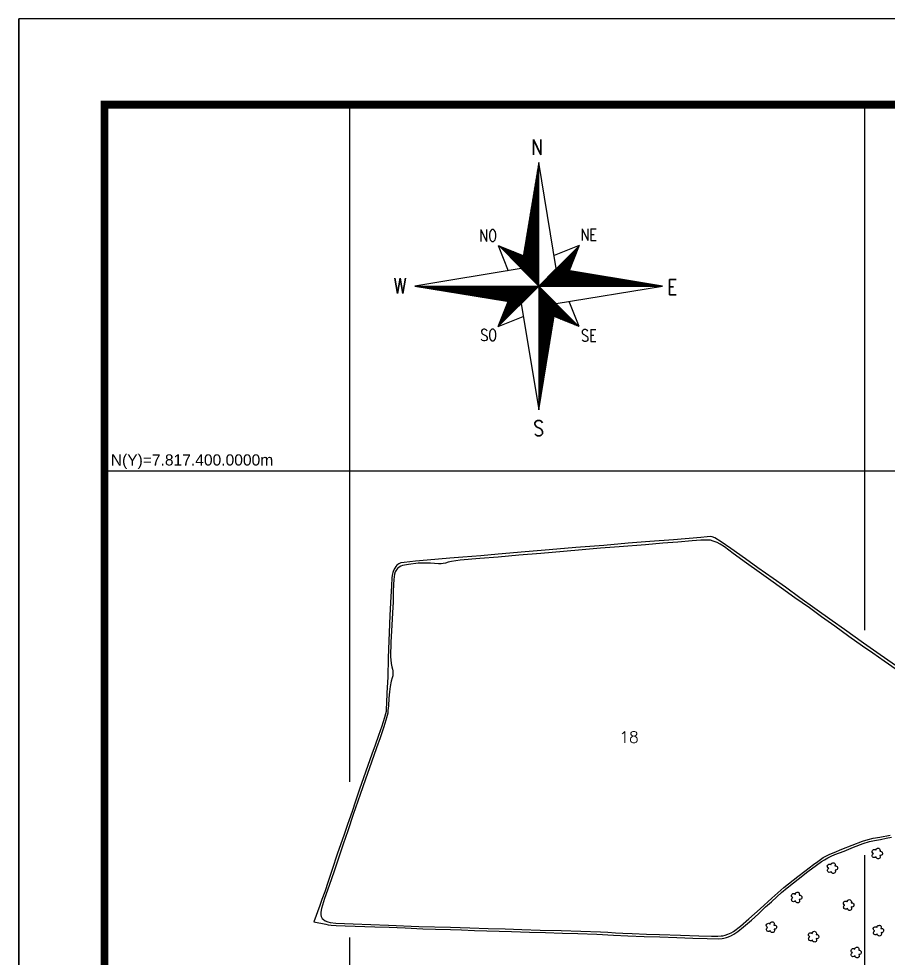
# Model space of a CAD drawing. Extents: x 726621 to 729771, y 7813734 to 7818189.
# Drawn here: x 726621 to 728141, y 7816548 to 7818189 of the extents above; entities that cross this region are included whole.
import ezdxf
from ezdxf.enums import TextEntityAlignment as Align

# ---------------------------------------------------------------- set-up
doc = ezdxf.new("R2010")
doc.units = 0
doc.header["$MEASUREMENT"] = 0
doc.linetypes.add('CONTINUO', pattern=[0])
doc.linetypes.add('LIN0', pattern=[0])
for name, color, linetype in [('01140001344', 1, 'Continuous'), ('01140001344018', 5, 'Continuous'), ('_SIMBOLO ARVORE', 118, 'Continuous'), ('MALHA', 8, 'Continuous'), ('MARGEM', 5, 'Continuous'), ('SETA_NORTE', 3, 'Continuous'), ('TEXTO_NUN_TAL', 7, 'Continuous')]:
    doc.layers.add(name, color=color, linetype=linetype)
doc.styles.add('ROMANS', font='romans')
doc.styles.add('Simplex', font='simplex.shx')
doc.styles.get("Standard").update_dxf_attribs({"font": 'arial.ttf'})

# ---------------------------------------------------------------- blocks, each defined once
blk = doc.blocks.new('A$C309442C0')
at = {"layer": 'SETA_NORTE', "linetype": 'Continuous'}
h = blk.add_hatch(dxfattribs=at)
h.set_pattern_fill('ANSI31', color=256, scale=0.1375, angle=-90, style=0)
h.set_pattern_definition([(315, (-215853.3434, 13873.16845), (0.3086963042, 0.3086963042), [])])
h.paths.add_polyline_path([(73.46, 97.41), (74.7, 104.95), (60.04, 110.83)])
h = blk.add_hatch(dxfattribs=at)
h.set_pattern_fill('ANSI31', color=256, scale=0.1375, angle=180, style=0)
h.set_pattern_definition([(225, (13869.59828, 216024.21475), (0.3086963042, -0.3086963042), [])])
h.paths.add_polyline_path([(93.84, 97.41), (101.38, 96.17), (107.26, 110.83)])
h = blk.add_hatch(dxfattribs=at)
h.set_pattern_fill('ANSI31', color=256, scale=0.1375, style=0)
h.set_pattern_definition([(45, (-13702.2971, -215849.77324), (-0.3086963042, 0.3086963042), [])])
h.paths.add_polyline_path([(73.46, 77.03), (65.92, 78.27), (60.04, 63.61)])
h = blk.add_hatch(dxfattribs=at)
h.set_pattern_fill('ANSI31', color=256, scale=0.1375, angle=90, style=0)
h.set_pattern_definition([(135, (216020.6446, -13698.72693), (-0.3086963042, -0.3086963042), [])])
h.paths.add_polyline_path([(93.84, 77.03), (92.6, 69.49), (107.26, 63.61)])
for p, q in [((83.6, 159.02), (83.65, 159.06)), ((82.47, 152.15), (83.65, 153.33)), ((82.6, 152.91), (83.65, 153.96)), ((82.73, 153.68), (83.65, 154.6)), ((82.85, 154.44), (83.65, 155.24)), ((82.98, 155.2), (83.65, 155.88)), ((83.1, 155.96), (83.65, 156.51)), ((83.23, 156.73), (83.65, 157.15)), ((83.35, 157.49), (83.65, 157.79)), ((83.48, 158.25), (83.65, 158.42)), ((81.47, 146.05), (83.65, 148.23)), ((81.59, 146.81), (83.65, 148.87)), ((81.72, 147.58), (83.65, 149.51)), ((81.85, 148.34), (83.65, 150.14)), ((81.97, 149.1), (83.65, 150.78)), ((82.1, 149.86), (83.65, 151.42)), ((82.22, 150.63), (83.65, 152.05)), ((82.35, 151.39), (83.65, 152.69)), ((80.34, 139.19), (83.65, 142.5)), ((80.46, 139.95), (83.65, 143.14)), ((80.59, 140.71), (83.65, 143.77)), ((80.72, 141.47), (83.65, 144.41)), ((80.84, 142.24), (83.65, 145.05)), ((80.97, 143), (83.65, 145.68)), ((81.09, 143.76), (83.65, 146.32)), ((81.22, 144.53), (83.65, 146.96)), ((81.34, 145.29), (83.65, 147.59)), ((79.21, 132.32), (83.65, 136.77)), ((79.33, 133.09), (83.65, 137.4)), ((79.46, 133.85), (83.65, 138.04)), ((79.59, 134.61), (83.65, 138.68)), ((79.71, 135.37), (83.65, 139.31)), ((79.84, 136.14), (83.65, 139.95)), ((79.96, 136.9), (83.65, 140.59)), ((80.09, 137.66), (83.65, 141.22)), ((80.21, 138.42), (83.65, 141.86)), ((78.2, 126.22), (83.65, 131.67)), ((78.33, 126.98), (83.65, 132.31)), ((78.45, 127.75), (83.65, 132.94)), ((78.58, 128.51), (83.65, 133.58)), ((78.71, 129.27), (83.65, 134.22)), ((78.83, 130.03), (83.65, 134.85)), ((78.96, 130.8), (83.65, 135.49)), ((79.08, 131.56), (83.65, 136.13)), ((77.07, 119.36), (83.65, 125.94)), ((77.2, 120.12), (83.65, 126.57)), ((77.32, 120.88), (83.65, 127.21)), ((77.45, 121.65), (83.65, 127.85)), ((77.58, 122.41), (83.65, 128.48)), ((77.7, 123.17), (83.65, 129.12)), ((77.83, 123.93), (83.65, 129.76)), ((77.95, 124.7), (83.65, 130.39)), ((78.08, 125.46), (83.65, 131.03)), ((76.07, 113.26), (83.65, 120.84)), ((76.19, 114.02), (83.65, 121.48)), ((76.32, 114.78), (83.65, 122.11)), ((76.44, 115.54), (83.65, 122.75)), ((76.57, 116.31), (83.65, 123.39)), ((76.7, 117.07), (83.65, 124.02)), ((76.82, 117.83), (83.65, 124.66)), ((76.95, 118.59), (83.65, 125.3)), ((74.94, 106.39), (83.65, 115.11)), ((75.06, 107.16), (83.65, 115.74)), ((75.19, 107.92), (83.65, 116.38)), ((75.31, 108.68), (83.65, 117.02)), ((75.44, 109.44), (83.65, 117.65)), ((75.57, 110.21), (83.65, 118.29)), ((75.69, 110.97), (83.65, 118.93)), ((75.82, 111.73), (83.65, 119.57)), ((75.94, 112.49), (83.65, 120.2)), ((60.04, 110.83), (74.7, 104.95)), ((60.04, 110.83), (65.92, 96.17)), ((73.93, 100.29), (83.65, 110.01)), ((74.06, 101.05), (83.65, 110.65)), ((74.18, 101.82), (83.65, 111.28)), ((74.31, 102.58), (83.65, 111.92)), ((74.43, 103.34), (83.65, 112.56)), ((74.56, 104.1), (83.65, 113.19)), ((74.69, 104.87), (83.65, 113.83)), ((74.81, 105.63), (83.65, 114.47)), ((107.26, 110.83), (92.6, 104.95)), ((107.26, 110.83), (101.38, 96.17)), ((73.53, 97.34), (83.65, 107.46)), ((73.56, 98), (83.65, 108.1)), ((73.68, 98.77), (83.65, 108.74)), ((73.81, 99.53), (83.65, 109.37)), ((73.85, 97.02), (83.65, 106.82)), ((74.17, 96.7), (83.65, 106.19)), ((74.49, 96.39), (83.65, 105.55)), ((74.8, 96.07), (83.65, 104.91)), ((75.12, 95.75), (83.65, 104.28)), ((75.44, 95.43), (83.65, 103.64)), ((75.76, 95.11), (83.65, 103)), ((76.08, 94.79), (83.65, 102.37)), ((76.4, 94.47), (83.65, 101.73)), ((76.72, 94.16), (83.65, 101.09)), ((77.03, 93.84), (83.65, 100.45)), ((77.35, 93.52), (83.65, 99.82)), ((77.67, 93.2), (83.65, 99.18)), ((77.99, 92.88), (83.65, 98.54)), ((78.31, 92.56), (83.65, 97.91)), ((78.63, 92.24), (83.65, 97.27)), ((78.94, 91.93), (83.65, 96.63)), ((79.26, 91.61), (83.65, 95.99)), ((79.58, 91.29), (83.65, 95.36)), ((79.9, 90.97), (83.65, 94.72)), ((80.22, 90.65), (83.65, 94.08)), ((80.54, 90.33), (83.65, 93.45)), ((83.79, 87.22), (93.97, 97.39)), ((84.43, 87.22), (94.51, 97.3)), ((85.07, 87.22), (95.06, 97.21)), ((85.71, 87.22), (95.61, 97.12)), ((86.34, 87.22), (96.15, 97.03)), ((86.98, 87.22), (96.7, 96.94)), ((87.62, 87.22), (97.25, 96.85)), ((88.25, 87.22), (97.8, 96.76)), ((88.89, 87.22), (98.34, 96.67)), ((89.53, 87.22), (98.89, 96.58)), ((90.17, 87.22), (99.44, 96.49)), ((90.8, 87.22), (99.98, 96.4)), ((91.44, 87.22), (100.53, 96.31)), ((92.08, 87.22), (101.08, 96.22)), ((92.71, 87.22), (101.62, 96.13)), ((93.35, 87.22), (102.17, 96.04)), ((93.99, 87.22), (102.72, 95.95)), ((94.62, 87.22), (103.27, 95.86)), ((95.26, 87.22), (103.81, 95.77)), ((95.9, 87.22), (104.36, 95.68)), ((96.54, 87.22), (104.91, 95.59)), ((97.17, 87.22), (105.45, 95.5)), ((97.81, 87.22), (106, 95.41)), ((98.45, 87.22), (106.55, 95.32)), ((99.08, 87.22), (107.09, 95.23)), ((99.72, 87.22), (107.64, 95.14)), ((100.36, 87.22), (108.19, 95.05)), ((100.99, 87.22), (108.73, 94.96)), ((101.63, 87.22), (109.28, 94.87)), ((102.27, 87.22), (109.83, 94.78)), ((102.91, 87.22), (110.38, 94.69)), ((103.54, 87.22), (110.92, 94.6)), ((104.18, 87.22), (111.47, 94.51)), ((104.82, 87.22), (112.02, 94.42)), ((105.45, 87.22), (112.56, 94.33)), ((106.09, 87.22), (113.11, 94.24)), ((106.73, 87.22), (113.66, 94.15)), ((107.37, 87.22), (114.2, 94.06)), ((108, 87.22), (114.75, 93.97)), ((108.64, 87.22), (115.3, 93.88)), ((109.28, 87.22), (115.84, 93.79)), ((109.91, 87.22), (116.39, 93.7)), ((110.55, 87.22), (116.94, 93.61)), ((111.19, 87.22), (117.49, 93.52)), ((111.82, 87.22), (118.03, 93.43)), ((112.46, 87.22), (118.58, 93.34)), ((113.1, 87.22), (119.13, 93.25)), ((113.74, 87.22), (119.67, 93.16)), ((114.37, 87.22), (120.22, 93.07)), ((80.86, 90.02), (83.65, 92.81)), ((81.17, 89.7), (83.65, 92.17)), ((81.49, 89.38), (83.65, 91.54)), ((81.81, 89.06), (83.65, 90.9)), ((82.13, 88.74), (83.65, 90.26)), ((82.45, 88.42), (83.65, 89.62)), ((82.77, 88.1), (83.65, 88.99)), ((83.09, 87.79), (83.65, 88.35)), ((83.4, 87.47), (83.65, 87.71)), ((115.01, 87.22), (120.77, 92.98)), ((115.65, 87.22), (121.31, 92.89)), ((116.28, 87.22), (121.86, 92.8)), ((116.92, 87.22), (122.41, 92.71)), ((117.56, 87.22), (122.95, 92.62)), ((118.19, 87.22), (123.5, 92.53)), ((118.83, 87.22), (124.05, 92.44)), ((119.47, 87.22), (124.6, 92.35)), ((120.11, 87.22), (125.14, 92.26)), ((120.74, 87.22), (125.69, 92.17)), ((121.38, 87.22), (126.24, 92.08)), ((122.02, 87.22), (126.78, 91.99)), ((122.65, 87.22), (127.33, 91.9)), ((123.29, 87.22), (127.88, 91.81)), ((123.93, 87.22), (128.42, 91.72)), ((124.56, 87.22), (128.97, 91.63)), ((125.2, 87.22), (129.52, 91.54)), ((125.84, 87.22), (130.07, 91.45)), ((126.48, 87.22), (130.61, 91.36)), ((127.11, 87.22), (131.16, 91.27)), ((127.75, 87.22), (131.71, 91.18)), ((128.39, 87.22), (132.25, 91.09)), ((129.02, 87.22), (132.8, 91)), ((129.66, 87.22), (133.35, 90.91)), ((130.3, 87.22), (133.89, 90.82)), ((130.94, 87.22), (134.44, 90.73)), ((131.57, 87.22), (134.99, 90.64)), ((132.21, 87.22), (135.53, 90.55)), ((132.85, 87.22), (136.08, 90.46)), ((133.48, 87.22), (136.63, 90.37)), ((134.12, 87.22), (137.18, 90.28)), ((134.76, 87.22), (137.72, 90.19)), ((135.39, 87.22), (138.27, 90.1)), ((136.03, 87.22), (138.82, 90.01)), ((136.67, 87.22), (139.36, 89.92)), ((137.31, 87.22), (139.91, 89.83)), ((137.94, 87.22), (140.46, 89.74)), ((138.58, 87.22), (141, 89.65)), ((139.22, 87.22), (141.55, 89.56)), ((139.85, 87.22), (142.1, 89.46)), ((140.49, 87.22), (142.64, 89.37)), ((141.13, 87.22), (143.19, 89.28)), ((141.76, 87.22), (143.74, 89.19)), ((142.4, 87.22), (144.29, 89.1)), ((143.04, 87.22), (144.83, 89.01)), ((143.68, 87.22), (145.38, 88.92)), ((144.31, 87.22), (145.93, 88.83)), ((144.95, 87.22), (146.47, 88.74)), ((145.59, 87.22), (147.02, 88.65)), ((146.22, 87.22), (147.57, 88.56)), ((146.86, 87.22), (148.11, 88.47)), ((147.5, 87.22), (148.66, 88.38)), ((148.14, 87.22), (149.21, 88.29)), ((148.77, 87.22), (149.76, 88.2)), ((149.41, 87.22), (150.3, 88.11)), ((150.05, 87.22), (150.85, 88.02)), ((150.68, 87.22), (151.4, 87.93)), ((151.32, 87.22), (151.94, 87.84)), ((151.96, 87.22), (152.49, 87.75)), ((152.59, 87.22), (153.04, 87.66)), ((153.23, 87.22), (153.58, 87.57)), ((11.78, 87.19), (11.81, 87.22)), ((12.32, 87.1), (12.45, 87.22)), ((12.87, 87.01), (13.08, 87.22)), ((13.42, 86.92), (13.72, 87.22)), ((13.97, 86.83), (14.36, 87.22)), ((14.51, 86.74), (15, 87.22)), ((15.06, 86.65), (15.63, 87.22)), ((15.61, 86.56), (16.27, 87.22)), ((16.15, 86.47), (16.91, 87.22)), ((16.7, 86.38), (17.54, 87.22)), ((17.25, 86.29), (18.18, 87.22)), ((17.79, 86.2), (18.82, 87.22)), ((18.34, 86.11), (19.45, 87.22)), ((18.89, 86.02), (20.09, 87.22)), ((19.43, 85.93), (20.73, 87.22)), ((19.98, 85.84), (21.37, 87.22)), ((20.53, 85.75), (22, 87.22)), ((21.08, 85.66), (22.64, 87.22)), ((21.62, 85.57), (23.28, 87.22)), ((22.17, 85.48), (23.91, 87.22)), ((22.72, 85.39), (24.55, 87.22)), ((23.26, 85.3), (25.19, 87.22)), ((23.81, 85.21), (25.82, 87.22)), ((24.36, 85.12), (26.46, 87.22)), ((24.9, 85.03), (27.1, 87.22)), ((25.45, 84.94), (27.74, 87.22)), ((26, 84.85), (28.37, 87.22)), ((26.54, 84.76), (29.01, 87.22)), ((27.09, 84.67), (29.65, 87.22)), ((27.64, 84.58), (30.28, 87.22)), ((28.19, 84.49), (30.92, 87.22)), ((28.73, 84.4), (31.56, 87.22)), ((29.28, 84.31), (32.2, 87.22)), ((29.83, 84.22), (32.83, 87.22)), ((30.37, 84.12), (33.47, 87.22)), ((30.92, 84.03), (34.11, 87.22)), ((31.47, 83.94), (34.74, 87.22)), ((32.01, 83.85), (35.38, 87.22)), ((32.56, 83.76), (36.02, 87.22)), ((33.11, 83.67), (36.65, 87.22)), ((33.66, 83.58), (37.29, 87.22)), ((34.2, 83.49), (37.93, 87.22)), ((34.75, 83.4), (38.57, 87.22)), ((35.3, 83.31), (39.2, 87.22)), ((35.84, 83.22), (39.84, 87.22)), ((36.39, 83.13), (40.48, 87.22)), ((36.94, 83.04), (41.11, 87.22)), ((37.48, 82.95), (41.75, 87.22)), ((38.03, 82.86), (42.39, 87.22)), ((38.58, 82.77), (43.02, 87.22)), ((39.12, 82.68), (43.66, 87.22)), ((39.67, 82.59), (44.3, 87.22)), ((40.22, 82.5), (44.94, 87.22)), ((40.77, 82.41), (45.57, 87.22)), ((41.31, 82.32), (46.21, 87.22)), ((41.86, 82.23), (46.85, 87.22)), ((42.41, 82.14), (47.48, 87.22)), ((42.95, 82.05), (48.12, 87.22)), ((43.5, 81.96), (48.76, 87.22)), ((44.05, 81.87), (49.4, 87.22)), ((44.59, 81.78), (50.03, 87.22)), ((45.14, 81.69), (50.67, 87.22)), ((45.69, 81.6), (51.31, 87.22)), ((46.23, 81.51), (51.94, 87.22)), ((46.78, 81.42), (52.58, 87.22)), ((47.33, 81.33), (53.22, 87.22)), ((47.88, 81.24), (53.85, 87.22)), ((48.42, 81.15), (54.49, 87.22)), ((48.97, 81.06), (55.13, 87.22)), ((49.52, 80.97), (55.77, 87.22)), ((50.06, 80.88), (56.4, 87.22)), ((50.61, 80.79), (57.04, 87.22)), ((51.16, 80.7), (57.68, 87.22)), ((51.7, 80.61), (58.31, 87.22)), ((52.25, 80.52), (58.95, 87.22)), ((52.8, 80.43), (59.59, 87.22)), ((53.35, 80.34), (60.22, 87.22)), ((53.89, 80.25), (60.86, 87.22)), ((54.44, 80.16), (61.5, 87.22)), ((54.99, 80.07), (62.14, 87.22)), ((55.53, 79.98), (62.77, 87.22)), ((56.08, 79.89), (63.41, 87.22)), ((56.63, 79.8), (64.05, 87.22)), ((57.17, 79.71), (64.68, 87.22)), ((57.72, 79.62), (65.32, 87.22)), ((58.27, 79.53), (65.96, 87.22)), ((58.81, 79.44), (66.59, 87.22)), ((59.36, 79.35), (67.23, 87.22)), ((59.91, 79.26), (67.87, 87.22)), ((83.65, 87.22), (60.04, 63.61)), ((60.46, 79.17), (68.51, 87.22)), ((61, 79.08), (69.14, 87.22)), ((61.55, 78.99), (69.78, 87.22)), ((62.1, 78.9), (70.42, 87.22)), ((62.64, 78.81), (71.05, 87.22)), ((63.19, 78.72), (71.69, 87.22)), ((63.74, 78.63), (72.33, 87.22)), ((64.28, 78.54), (72.97, 87.22)), ((64.83, 78.45), (73.6, 87.22)), ((65.38, 78.36), (74.24, 87.22)), ((65.92, 78.27), (74.88, 87.22)), ((66.47, 78.18), (75.51, 87.22)), ((67.02, 78.09), (76.15, 87.22)), ((67.57, 78), (76.79, 87.22)), ((68.11, 77.91), (77.42, 87.22)), ((68.66, 77.82), (78.06, 87.22)), ((69.21, 77.73), (78.7, 87.22)), ((69.75, 77.64), (79.34, 87.22)), ((70.3, 77.55), (79.97, 87.22)), ((70.85, 77.46), (80.61, 87.22)), ((71.39, 77.37), (81.25, 87.22)), ((71.94, 77.28), (81.88, 87.22)), ((72.49, 77.19), (82.52, 87.22)), ((73.04, 77.1), (83.16, 87.22)), ((83.65, 87.08), (83.72, 87.15)), ((83.65, 86.44), (84.04, 86.83)), ((83.65, 85.8), (84.36, 86.51)), ((83.65, 85.17), (84.68, 86.19)), ((83.65, 84.53), (85, 85.87)), ((83.65, 83.89), (85.32, 85.56)), ((83.65, 83.25), (85.63, 85.24)), ((83.65, 82.62), (85.95, 84.92)), ((83.65, 81.98), (86.27, 84.6)), ((83.65, 81.34), (86.59, 84.28)), ((83.65, 80.71), (86.91, 83.96)), ((83.65, 80.07), (87.23, 83.64)), ((83.65, 79.43), (87.54, 83.33)), ((83.65, 78.8), (87.86, 83.01)), ((83.65, 78.16), (88.18, 82.69)), ((83.65, 77.52), (88.5, 82.37)), ((153.87, 87.22), (154.13, 87.48)), ((154.51, 87.22), (154.68, 87.39)), ((155.14, 87.22), (155.22, 87.3)), ((60.04, 63.61), (65.92, 78.27)), ((83.65, 76.88), (88.82, 82.05)), ((83.65, 76.25), (89.14, 81.73)), ((83.65, 75.61), (89.46, 81.42)), ((83.65, 74.97), (89.77, 81.1)), ((83.65, 74.34), (90.09, 80.78)), ((83.65, 73.7), (90.41, 80.46)), ((83.65, 73.06), (90.73, 80.14)), ((83.65, 72.42), (91.05, 79.82)), ((83.65, 71.79), (91.37, 79.5)), ((83.65, 71.15), (91.69, 79.19)), ((83.65, 70.51), (92, 78.87)), ((83.65, 69.88), (92.32, 78.55)), ((83.65, 69.24), (92.64, 78.23)), ((83.65, 68.6), (92.96, 77.91)), ((83.65, 67.97), (93.28, 77.59)), ((83.65, 67.33), (93.6, 77.27)), ((83.65, 66.69), (93.81, 76.86)), ((107.26, 63.61), (101.38, 78.27)), ((83.65, 66.05), (93.69, 76.09)), ((83.65, 65.42), (93.56, 75.33)), ((83.65, 64.78), (93.44, 74.57)), ((83.65, 64.14), (93.31, 73.8)), ((83.65, 63.51), (93.19, 73.04)), ((83.65, 62.87), (93.06, 72.28)), ((83.65, 62.23), (92.94, 71.52)), ((60.04, 63.61), (74.7, 69.49)), ((83.65, 61.6), (92.81, 70.75)), ((83.65, 60.96), (92.68, 69.99)), ((83.65, 60.32), (92.56, 69.23)), ((83.65, 59.68), (92.43, 68.47)), ((83.65, 59.05), (92.31, 67.7)), ((83.65, 58.41), (92.18, 66.94)), ((83.65, 57.77), (92.06, 66.18)), ((107.26, 63.61), (92.6, 69.49)), ((83.65, 57.14), (91.93, 65.42)), ((83.65, 56.5), (91.8, 64.65)), ((83.65, 55.86), (91.68, 63.89)), ((83.65, 55.22), (91.55, 63.13)), ((83.65, 54.59), (91.43, 62.37)), ((83.65, 53.95), (91.3, 61.6)), ((83.65, 53.31), (91.18, 60.84)), ((83.65, 52.68), (91.05, 60.08)), ((83.65, 52.04), (90.93, 59.31)), ((83.65, 51.4), (90.8, 58.55)), ((83.65, 50.77), (90.67, 57.79)), ((83.65, 50.13), (90.55, 57.03)), ((83.65, 49.49), (90.42, 56.26)), ((83.65, 48.85), (90.3, 55.5)), ((83.65, 48.22), (90.17, 54.74)), ((83.65, 47.58), (90.05, 53.98)), ((83.65, 46.94), (89.92, 53.21)), ((83.65, 46.31), (89.79, 52.45)), ((83.65, 45.67), (89.67, 51.69)), ((83.65, 45.03), (89.54, 50.93)), ((83.65, 44.4), (89.42, 50.16)), ((83.65, 43.76), (89.29, 49.4)), ((83.65, 43.12), (89.17, 48.64)), ((83.65, 42.48), (89.04, 47.87)), ((83.65, 41.85), (88.92, 47.11)), ((83.65, 41.21), (88.79, 46.35)), ((83.65, 40.57), (88.66, 45.59)), ((83.65, 39.94), (88.54, 44.82)), ((83.65, 39.3), (88.41, 44.06)), ((83.65, 38.66), (88.29, 43.3)), ((83.65, 38.02), (88.16, 42.54)), ((83.65, 37.39), (88.04, 41.77)), ((83.65, 36.75), (87.91, 41.01)), ((83.65, 36.11), (87.78, 40.25)), ((83.65, 35.48), (87.66, 39.49)), ((83.65, 34.84), (87.53, 38.72)), ((83.65, 34.2), (87.41, 37.96)), ((83.65, 33.57), (87.28, 37.2)), ((83.65, 32.93), (87.16, 36.43)), ((83.65, 32.29), (87.03, 35.67)), ((83.65, 31.65), (86.91, 34.91)), ((83.65, 31.02), (86.78, 34.15)), ((83.65, 30.38), (86.65, 33.38)), ((83.65, 29.74), (86.53, 32.62)), ((83.65, 29.11), (86.4, 31.86)), ((83.65, 28.47), (86.28, 31.1)), ((83.65, 27.83), (86.15, 30.33)), ((83.65, 27.2), (86.03, 29.57)), ((83.65, 26.56), (85.9, 28.81)), ((83.65, 25.92), (85.77, 28.05)), ((83.65, 25.28), (85.65, 27.28)), ((83.65, 24.65), (85.52, 26.52)), ((83.65, 24.01), (85.4, 25.76)), ((83.65, 23.37), (85.27, 25)), ((83.65, 22.74), (85.15, 24.23)), ((83.65, 22.1), (85.02, 23.47)), ((83.65, 21.46), (84.9, 22.71)), ((83.65, 20.83), (84.77, 21.94)), ((83.65, 20.19), (84.64, 21.18)), ((83.65, 19.55), (84.52, 20.42)), ((83.65, 18.91), (84.39, 19.66)), ((83.65, 18.28), (84.27, 18.89)), ((83.65, 17.64), (84.14, 18.13)), ((83.65, 17), (84.02, 17.37)), ((83.65, 16.37), (83.89, 16.61)), ((83.65, 15.73), (83.76, 15.84))]:
    blk.add_line(p, q, dxfattribs=at)
blk.add_lwpolyline([(93.84, 77.03), (155.72, 87.22), (93.84, 97.41), (83.65, 159.29), (73.46, 97.41), (11.58, 87.22), (73.46, 77.03), (83.65, 15.15)], close=True, dxfattribs=at)
for points in [[(83.65, 87.22), (83.65, 159.29)], [(83.65, 87.22), (73.46, 97.41)], [(83.65, 87.22), (93.84, 97.41)], [(11.58, 87.22), (155.72, 87.22)], [(83.65, 87.22), (73.46, 77.03)], [(83.65, 87.22), (93.84, 77.03)], [(83.65, 87.22), (83.65, 15.15)]]:
    blk.add_lwpolyline(points, dxfattribs=at)
at = {"layer": 'SETA_NORTE', "color": 7, "lineweight": 30, "style": 'ROMANS', "width": 0.8}
for s, height, p in [('N ', 8.938, (79.47, 163.6)), ('NE', 6.875, (107.97, 113.71)), ('NO', 6.875, (49.06, 113.22)), ('W', 8.94, (-0.68, 82.95)), ('E', 8.94, (158.6, 82.11)), ('SO', 6.875, (49.53, 55.28)), ('SE', 6.875, (108.31, 55.02)), ('S', 8.94, (80.57, 0))]:
    blk.add_text(s, height=height, dxfattribs=at).set_placement(p)

msp = doc.modelspace()

# ---------------------------------------------------------------- linework, layer by layer
at = {"color": 8}
for p, q in [((727200, 7816856.3), (727200, 7818039.5)), ((728100, 7817121.5), (728100, 7818039.5)), ((726771.2, 7817400), (728882.6, 7817400)), ((728100, 7816213.2), (728100, 7816728.4)), ((727200, 7814236.1), (727200, 7816584.7))]:
    msp.add_line(p, q, dxfattribs=at)
at = {"layer": '01140001344'}
msp.add_lwpolyline([(728181.8, 7817039.7), (728126.7, 7817078.4), (728097.7, 7817098.7), (728064.1, 7817122.4), (728042.7, 7817137.9), (728012.3, 7817159.4), (727986.5, 7817177.8), (727960.9, 7817196.3), (727939.5, 7817211.4), (727913.1, 7817230.5), (727891.2, 7817246), (727865.6, 7817264.3), (727848.7, 7817275.9), (727837.5, 7817282.9), (727833.2, 7817284.5), (727829.4, 7817284.9), (727824.1, 7817284.6), (727813, 7817283.5), (727765.7, 7817279.5), (727723.8, 7817276.2), (727686.5, 7817273.2), (727643.9, 7817269.5), (727595, 7817265.6), (727548.2, 7817261.7), (727506.3, 7817258.1), (727459.3, 7817254.1), (727428.6, 7817251.3), (727397.2, 7817248.9), (727374.6, 7817247), (727334.8, 7817243.7), (727314.5, 7817241.8), (727294.6, 7817239.7), (727288.9, 7817238.8), (727285.5, 7817237.5), (727283.7, 7817236.2), (727281.8, 7817234.7), (727280, 7817232.6), (727278.3, 7817230), (727276.2, 7817225.5), (727274.9, 7817222.1), (727274.1, 7817219.6), (727273.3, 7817213.4), (727272.4, 7817198.4), (727271.7, 7817180.2), (727269.8, 7817147.2), (727268.8, 7817117.5), (727267.2, 7817088.2), (727266.7, 7817072.7), (727266.3, 7817039.6), (727264.7, 7817011.1), (727264, 7816994.5), (727263.4, 7816983.3), (727263.1, 7816979.6), (727262, 7816975.2), (727260.5, 7816969), (727255.6, 7816953.6), (727249.8, 7816937.2), (727243.9, 7816920.3), (727238.2, 7816904.8), (727231.5, 7816885.1), (727223.9, 7816863.4), (727216.6, 7816843.5), (727209.7, 7816822.9), (727203.7, 7816804.5), (727195.7, 7816781.9), (727189.1, 7816762.9), (727183.9, 7816748.3), (727177.8, 7816729.8), (727168.9, 7816703.4), (727162.2, 7816682.5), (727155.8, 7816664.4), (727151, 7816650.8), (727147.4, 7816640.4), (727136.7, 7816611.7), (727157.9, 7816607.6), (727161.9, 7816606.9), (727167.3, 7816606.1), (727175.9, 7816605.5), (727191.5, 7816605), (727243.5, 7816603.2), (727268.8, 7816602.4), (727296.5, 7816601.1), (727327.1, 7816599.9), (727349.6, 7816599.2), (727375.6, 7816598.6), (727394.8, 7816597.8), (727417.7, 7816596.9), (727439.3, 7816596.1), (727460.7, 7816595.8), (727482.2, 7816595), (727514, 7816594), (727542, 7816593), (727571.5, 7816592.3), (727598, 7816591.5), (727631.7, 7816590.5), (727660.6, 7816588.7), (727685.7, 7816587.5), (727713.9, 7816586.5), (727741.8, 7816585.5), (727771.4, 7816584.5), (727799.2, 7816583.4), (727824.1, 7816582.8), (727844.6, 7816582.4), (727850.5, 7816582.8), (727853.5, 7816583.3), (727857.9, 7816584.5), (727861.8, 7816585.9), (727866.6, 7816588.1), (727870.8, 7816590.3), (727877.9, 7816595), (727887.9, 7816603.1), (727901.8, 7816615), (727913.9, 7816626), (727926.5, 7816637.9), (727936.5, 7816646.8), (727946.3, 7816655.6), (727954.2, 7816662.9), (727964.2, 7816671.4), (727975.1, 7816680), (727983.1, 7816686.2), (728000.5, 7816699.8), (728015.3, 7816710.7), (728024.1, 7816717), (728029.1, 7816720.2), (728035, 7816723.5), (728040.8, 7816726.6), (728047.7, 7816729.3), (728063.6, 7816735.6), (728080.1, 7816742.2), (728097.2, 7816748.8), (728108.1, 7816752.2), (728116.6, 7816754), (728127.2, 7816755.9), (728137.3, 7816757.8), (728146.2, 7816759.5)], dxfattribs=at)
at = {"layer": '01140001344018'}
msp.add_lwpolyline([(728154.4, 7817052.9), (728133.5, 7817067.5), (728114.1, 7817081), (728095.9, 7817093.7), (728071.7, 7817110.6), (728047.7, 7817128.2), (728024.3, 7817144.6), (728003.1, 7817160.3), (727977.5, 7817177.6), (727954.3, 7817194.8), (727935.4, 7817208.1), (727915.2, 7817222.7), (727893.1, 7817238.7), (727869.8, 7817255.4), (727854.3, 7817266.8), (727846.9, 7817271.4), (727841.5, 7817274.4), (727834.9, 7817277.1), (727829.9, 7817278.5), (727825.8, 7817278.8), (727821.1, 7817278.7), (727813.2, 7817278.6), (727797.8, 7817277.2), (727773.3, 7817275.4), (727746.6, 7817273.2), (727716.7, 7817270.7), (727670.4, 7817267.1), (727637.7, 7817264.5), (727605.7, 7817261.6), (727573.1, 7817258.7), (727533.5, 7817255.5), (727495.4, 7817252.3), (727459.3, 7817249.2), (727426.7, 7817246.4), (727392.7, 7817243.5), (727377.5, 7817241.5), (727371.4, 7817240), (727367.1, 7817238.7), (727362.7, 7817237.7), (727359.3, 7817237.2), (727354.7, 7817237.1), (727347.5, 7817238), (727340.6, 7817238.7), (727328.7, 7817238.7), (727319.1, 7817238.2), (727302.4, 7817236.4), (727291.8, 7817234.5), (727288.7, 7817233.3), (727285.8, 7817231.7), (727283.2, 7817229.4), (727281.1, 7817227), (727279.2, 7817223.2), (727278.1, 7817219), (727276.6, 7817209.9), (727276.2, 7817201.2), (727275.6, 7817188.5), (727275.6, 7817171), (727274.2, 7817151.4), (727273, 7817130.3), (727271.5, 7817100.3), (727271, 7817075.5), (727272.3, 7817062.9), (727273.3, 7817057.3), (727274.5, 7817053.4), (727275, 7817050.2), (727275.1, 7817046.1), (727274.7, 7817041.9), (727273.7, 7817038.3), (727271.9, 7817032.3), (727270.2, 7817023.2), (727268.9, 7817013.7), (727268, 7817002.5), (727267.4, 7816989), (727266.4, 7816981), (727266, 7816976.6), (727265.1, 7816972.4), (727262.8, 7816964), (727259.4, 7816952.3), (727252.6, 7816933.4), (727246.4, 7816915.6), (727237.7, 7816890.7), (727227, 7816861.3), (727217.8, 7816834.3), (727205.6, 7816799.3), (727196.2, 7816770.7), (727188.1, 7816747.8), (727180.5, 7816724.8), (727172.5, 7816700.5), (727163.6, 7816675.4), (727155.4, 7816652.5), (727150, 7816635), (727149, 7816628.8), (727148.9, 7816624.1), (727149.6, 7816621.2), (727151.4, 7816617.8), (727153.6, 7816615.7), (727156.7, 7816613.7), (727161.1, 7816611.8), (727165.6, 7816610.7), (727175.4, 7816609.5), (727205.4, 7816608.6), (727236.2, 7816607.3), (727267.1, 7816606.2), (727320.4, 7816603.9), (727375.9, 7816602.5), (727409.5, 7816601.3), (727441.6, 7816600.1), (727471.1, 7816599.5), (727500.3, 7816598.5), (727532.4, 7816597.6), (727569.1, 7816596.5), (727603.4, 7816595.6), (727638.1, 7816594.4), (727650.6, 7816593.7), (727664.2, 7816592.8), (727676.7, 7816591.9), (727693.5, 7816591.3), (727718.5, 7816590.4), (727741.2, 7816589.6), (727777.9, 7816588.7), (727809.9, 7816587.7), (727831.8, 7816586.8), (727842.8, 7816586.8), (727848.5, 7816587.2), (727851.9, 7816587.6), (727855.9, 7816588.7), (727860.5, 7816590.2), (727866, 7816592.6), (727870.3, 7816595.2), (727882.6, 7816604.4), (727897.2, 7816616.9), (727917.1, 7816634.8), (727937.2, 7816653.3), (727958.5, 7816672), (727982.5, 7816690.9), (727994.9, 7816700.2), (728010, 7816712.1), (728017.5, 7816717.4), (728027.1, 7816724), (728032.9, 7816727.4), (728038.7, 7816730.2), (728046.4, 7816733.2), (728059.7, 7816738.7), (728077.5, 7816745.8), (728095.9, 7816752.7), (728105.8, 7816755.7), (728114.6, 7816757.9), (728126.1, 7816759.9), (728144.1, 7816763.1)], dxfattribs=at)
at = {"layer": '_SIMBOLO ARVORE', "linetype": 'CONTINUO'}
for points in [[(728119.6, 7816725.6, 0), (728117.9, 7816724.2, 0), (728115.9, 7816724, 0), (728114.4, 7816724.5, 0), (728113.4, 7816725.6, 0), (728112.9, 7816726.7, 0), (728112.8, 7816728.5, 0), (728113.4, 7816729.5, 0), (728114, 7816730.3, 0), (728115.2, 7816731.2, 0), (728114.4, 7816731.4, 0), (728113.7, 7816732, 0), (728112.8, 7816733.4, 0), (728112.6, 7816735, 0), (728113.3, 7816736.7, 0), (728113.9, 7816737.3, 0), (728115.1, 7816738.1, 0), (728116.4, 7816738.2, 0), (728117.4, 7816738.1, 0), (728118.2, 7816737.7, 0), (728119.1, 7816736.9, 0), (728119.4, 7816738.4, 0), (728119.6, 7816739, 0), (728120.2, 7816739.9, 0), (728121.2, 7816740.2, 0), (728122.2, 7816740.7, 0), (728123.2, 7816740.8, 0), (728124.3, 7816740.6, 0), (728125.1, 7816740.2, 0), (728125.7, 7816739.5, 0), (728126.2, 7816738.5, 0), (728126.4, 7816737.3, 0), (728126, 7816735.2, 0), (728127.4, 7816735.2, 0), (728128.6, 7816734.9, 0), (728129.8, 7816734, 0), (728130.4, 7816733.3, 0), (728130.6, 7816730.4, 0), (728129.9, 7816729.1, 0), (728128.9, 7816728.2, 0), (728127.5, 7816727.8, 0), (728126.2, 7816728, 0), (728126.9, 7816725.3, 0), (728126.5, 7816724.1, 0), (728125.8, 7816723, 0), (728124.9, 7816722.3, 0), (728123.7, 7816722, 0), (728122.5, 7816722.1, 0), (728121.6, 7816722.4, 0), (728120.5, 7816723.4, 0), (728119.8, 7816724.3, 0), (728119.6, 7816725.7, 0)], [(728041.2, 7816699.9, 0), (728039.6, 7816698.5, 0), (728037.5, 7816698.3, 0), (728036.1, 7816698.9, 0), (728035, 7816699.9, 0), (728034.6, 7816701.1, 0), (728034.5, 7816702.8, 0), (728035, 7816703.9, 0), (728035.6, 7816704.7, 0), (728036.8, 7816705.5, 0), (728036.1, 7816705.7, 0), (728035.3, 7816706.3, 0), (728034.4, 7816707.7, 0), (728034.3, 7816709.4, 0), (728034.9, 7816711.1, 0), (728035.6, 7816711.7, 0), (728036.8, 7816712.4, 0), (728038, 7816712.6, 0), (728039.1, 7816712.4, 0), (728039.9, 7816712.1, 0), (728040.7, 7816711.3, 0), (728041, 7816712.8, 0), (728041.2, 7816713.4, 0), (728041.9, 7816714.2, 0), (728042.9, 7816714.6, 0), (728043.8, 7816715, 0), (728044.9, 7816715.1, 0), (728045.9, 7816714.9, 0), (728046.7, 7816714.5, 0), (728047.3, 7816713.8, 0), (728047.9, 7816712.8, 0), (728048.1, 7816711.6, 0), (728047.6, 7816709.5, 0), (728049.1, 7816709.5, 0), (728050.3, 7816709.2, 0), (728051.4, 7816708.3, 0), (728052.1, 7816707.6, 0), (728052.2, 7816704.7, 0), (728051.5, 7816703.4, 0), (728050.6, 7816702.6, 0), (728049.1, 7816702.2, 0), (728047.8, 7816702.3, 0), (728048.5, 7816699.6, 0), (728048.2, 7816698.4, 0), (728047.4, 7816697.3, 0), (728046.5, 7816696.7, 0), (728045.3, 7816696.4, 0), (728044.1, 7816696.4, 0), (728043.2, 7816696.7, 0), (728042.2, 7816697.7, 0), (728041.5, 7816698.6, 0), (728041.2, 7816700, 0)], [(727978.6, 7816648.6, 0), (727977, 7816647.2, 0), (727975, 7816647, 0), (727973.5, 7816647.5, 0), (727972.5, 7816648.6, 0), (727972, 7816649.7, 0), (727971.9, 7816651.5, 0), (727972.5, 7816652.5, 0), (727973.1, 7816653.4, 0), (727974.2, 7816654.2, 0), (727973.5, 7816654.4, 0), (727972.8, 7816655, 0), (727971.9, 7816656.4, 0), (727971.7, 7816658, 0), (727972.4, 7816659.7, 0), (727973, 7816660.3, 0), (727974.2, 7816661.1, 0), (727975.5, 7816661.2, 0), (727976.5, 7816661.1, 0), (727977.3, 7816660.7, 0), (727978.2, 7816659.9, 0), (727978.4, 7816661.4, 0), (727978.7, 7816662, 0), (727979.3, 7816662.9, 0), (727980.3, 7816663.2, 0), (727981.3, 7816663.7, 0), (727982.3, 7816663.8, 0), (727983.3, 7816663.6, 0), (727984.2, 7816663.2, 0), (727984.8, 7816662.5, 0), (727985.3, 7816661.5, 0), (727985.5, 7816660.3, 0), (727985, 7816658.2, 0), (727986.5, 7816658.2, 0), (727987.7, 7816657.9, 0), (727988.9, 7816657, 0), (727989.5, 7816656.3, 0), (727989.7, 7816653.4, 0), (727989, 7816652.1, 0), (727988, 7816651.2, 0), (727986.5, 7816650.8, 0), (727985.2, 7816651, 0), (727985.9, 7816648.3, 0), (727985.6, 7816647.1, 0), (727984.8, 7816646, 0), (727984, 7816645.3, 0), (727982.8, 7816645, 0), (727981.6, 7816645.1, 0), (727980.6, 7816645.4, 0), (727979.6, 7816646.4, 0), (727978.9, 7816647.3, 0), (727978.7, 7816648.7, 0)], [(728069.5, 7816635.4, 0), (728067.9, 7816634, 0), (728065.8, 7816633.8, 0), (728064.4, 7816634.4, 0), (728063.3, 7816635.4, 0), (728062.9, 7816636.6, 0), (728062.8, 7816638.3, 0), (728063.3, 7816639.4, 0), (728063.9, 7816640.2, 0), (728065.1, 7816641, 0), (728064.4, 7816641.2, 0), (728063.6, 7816641.8, 0), (728062.8, 7816643.2, 0), (728062.6, 7816644.9, 0), (728063.2, 7816646.6, 0), (728063.9, 7816647.2, 0), (728065.1, 7816647.9, 0), (728066.4, 7816648.1, 0), (728067.4, 7816647.9, 0), (728068.2, 7816647.6, 0), (728069.1, 7816646.8, 0), (728069.3, 7816648.3, 0), (728069.5, 7816648.9, 0), (728070.2, 7816649.7, 0), (728071.2, 7816650.1, 0), (728072.1, 7816650.5, 0), (728073.2, 7816650.6, 0), (728074.2, 7816650.4, 0), (728075, 7816650, 0), (728075.6, 7816649.4, 0), (728076.2, 7816648.3, 0), (728076.4, 7816647.1, 0), (728075.9, 7816645, 0), (728077.4, 7816645, 0), (728078.6, 7816644.8, 0), (728079.7, 7816643.8, 0), (728080.4, 7816643.1, 0), (728080.5, 7816640.2, 0), (728079.8, 7816638.9, 0), (728078.9, 7816638.1, 0), (728077.4, 7816637.7, 0), (728076.1, 7816637.8, 0), (728076.8, 7816635.1, 0), (728076.5, 7816634, 0), (728075.7, 7816632.9, 0), (728074.9, 7816632.2, 0), (728073.6, 7816631.9, 0), (728072.4, 7816631.9, 0), (728071.5, 7816632.2, 0), (728070.5, 7816633.2, 0), (728069.8, 7816634.1, 0), (728069.6, 7816635.5, 0)], [(727934.5, 7816596.6, 0), (727932.9, 7816595.2, 0), (727930.8, 7816595, 0), (727929.4, 7816595.5, 0), (727928.3, 7816596.6, 0), (727927.9, 7816597.7, 0), (727927.8, 7816599.5, 0), (727928.4, 7816600.6, 0), (727928.9, 7816601.4, 0), (727930.1, 7816602.2, 0), (727929.4, 7816602.4, 0), (727928.6, 7816603, 0), (727927.8, 7816604.4, 0), (727927.6, 7816606, 0), (727928.2, 7816607.7, 0), (727928.9, 7816608.3, 0), (727930.1, 7816609.1, 0), (727931.4, 7816609.3, 0), (727932.4, 7816609.1, 0), (727933.2, 7816608.7, 0), (727934.1, 7816608, 0), (727934.3, 7816609.5, 0), (727934.5, 7816610.1, 0), (727935.2, 7816610.9, 0), (727936.2, 7816611.2, 0), (727937.1, 7816611.7, 0), (727938.2, 7816611.8, 0), (727939.2, 7816611.6, 0), (727940, 7816611.2, 0), (727940.7, 7816610.5, 0), (727941.2, 7816609.5, 0), (727941.4, 7816608.3, 0), (727940.9, 7816606.2, 0), (727942.4, 7816606.2, 0), (727943.6, 7816605.9, 0), (727944.7, 7816605, 0), (727945.4, 7816604.3, 0), (727945.5, 7816601.4, 0), (727944.8, 7816600.1, 0), (727943.9, 7816599.2, 0), (727942.4, 7816598.9, 0), (727941.1, 7816599, 0), (727941.8, 7816596.3, 0), (727941.5, 7816595.1, 0), (727940.7, 7816594, 0), (727939.9, 7816593.3, 0), (727938.6, 7816593, 0), (727937.4, 7816593.1, 0), (727936.5, 7816593.4, 0), (727935.5, 7816594.4, 0), (727934.8, 7816595.3, 0), (727934.6, 7816596.7, 0)], [(728121.5, 7816590.6, 0), (728119.9, 7816589.3, 0), (728117.9, 7816589.1, 0), (728116.4, 7816589.6, 0), (728115.4, 7816590.6, 0), (728114.9, 7816591.8, 0), (728114.8, 7816593.5, 0), (728115.4, 7816594.6, 0), (728116, 7816595.4, 0), (728117.1, 7816596.2, 0), (728116.4, 7816596.5, 0), (728115.6, 7816597.1, 0), (728114.8, 7816598.5, 0), (728114.6, 7816600.1, 0), (728115.2, 7816601.8, 0), (728115.9, 7816602.4, 0), (728117.1, 7816603.2, 0), (728118.4, 7816603.3, 0), (728119.4, 7816603.2, 0), (728120.2, 7816602.8, 0), (728121.1, 7816602, 0), (728121.3, 7816603.5, 0), (728121.6, 7816604.1, 0), (728122.2, 7816605, 0), (728123.2, 7816605.3, 0), (728124.1, 7816605.7, 0), (728125.2, 7816605.8, 0), (728126.2, 7816605.7, 0), (728127.1, 7816605.3, 0), (728127.7, 7816604.6, 0), (728128.2, 7816603.5, 0), (728128.4, 7816602.4, 0), (728127.9, 7816600.3, 0), (728129.4, 7816600.3, 0), (728130.6, 7816600, 0), (728131.8, 7816599.1, 0), (728132.4, 7816598.4, 0), (728132.6, 7816595.5, 0), (728131.9, 7816594.2, 0), (728130.9, 7816593.3, 0), (728129.4, 7816592.9, 0), (728128.1, 7816593, 0), (728128.8, 7816590.3, 0), (728128.5, 7816589.2, 0), (728127.7, 7816588.1, 0), (728126.9, 7816587.4, 0), (728125.7, 7816587.1, 0), (728124.4, 7816587.2, 0), (728123.5, 7816587.5, 0), (728122.5, 7816588.5, 0), (728121.8, 7816589.4, 0), (728121.6, 7816590.8, 0)], [(728008.3, 7816580.1, 0), (728006.6, 7816578.8, 0), (728004.6, 7816578.5, 0), (728003.1, 7816579.1, 0), (728002.1, 7816580.1, 0), (728001.7, 7816581.3, 0), (728001.5, 7816583, 0), (728002.1, 7816584.1, 0), (728002.7, 7816584.9, 0), (728003.9, 7816585.7, 0), (728003.1, 7816586, 0), (728002.4, 7816586.6, 0), (728001.5, 7816587.9, 0), (728001.4, 7816589.6, 0), (728002, 7816591.3, 0), (728002.6, 7816591.9, 0), (728003.9, 7816592.6, 0), (728005.1, 7816592.8, 0), (728006.1, 7816592.7, 0), (728006.9, 7816592.3, 0), (728007.8, 7816591.5, 0), (728008.1, 7816593, 0), (728008.3, 7816593.6, 0), (728009, 7816594.4, 0), (728009.9, 7816594.8, 0), (728010.9, 7816595.2, 0), (728012, 7816595.3, 0), (728013, 7816595.2, 0), (728013.8, 7816594.7, 0), (728014.4, 7816594.1, 0), (728014.9, 7816593, 0), (728015.2, 7816591.8, 0), (728014.7, 7816589.7, 0), (728016.1, 7816589.8, 0), (728017.3, 7816589.5, 0), (728018.5, 7816588.6, 0), (728019.1, 7816587.8, 0), (728019.3, 7816584.9, 0), (728018.6, 7816583.7, 0), (728017.7, 7816582.8, 0), (728016.2, 7816582.4, 0), (728014.9, 7816582.5, 0), (728015.6, 7816579.8, 0), (728015.3, 7816578.7, 0), (728014.5, 7816577.6, 0), (728013.6, 7816576.9, 0), (728012.4, 7816576.6, 0), (728011.2, 7816576.7, 0), (728010.3, 7816576.9, 0), (728009.2, 7816577.9, 0), (728008.5, 7816578.9, 0), (728008.3, 7816580.3, 0)], [(728082.7, 7816552.5, 0), (728081.1, 7816551.1, 0), (728079, 7816550.9, 0), (728077.5, 7816551.5, 0), (728076.5, 7816552.5, 0), (728076.1, 7816553.6, 0), (728076, 7816555.4, 0), (728076.5, 7816556.5, 0), (728077.1, 7816557.3, 0), (728078.3, 7816558.1, 0), (728077.5, 7816558.3, 0), (728076.8, 7816558.9, 0), (728075.9, 7816560.3, 0), (728075.8, 7816561.9, 0), (728076.4, 7816563.6, 0), (728077.1, 7816564.3, 0), (728078.3, 7816565, 0), (728079.5, 7816565.2, 0), (728080.5, 7816565, 0), (728081.3, 7816564.6, 0), (728082.2, 7816563.9, 0), (728082.5, 7816565.4, 0), (728082.7, 7816566, 0), (728083.4, 7816566.8, 0), (728084.3, 7816567.1, 0), (728085.3, 7816567.6, 0), (728086.4, 7816567.7, 0), (728087.4, 7816567.5, 0), (728088.2, 7816567.1, 0), (728088.8, 7816566.4, 0), (728089.4, 7816565.4, 0), (728089.6, 7816564.2, 0), (728089.1, 7816562.1, 0), (728090.5, 7816562.1, 0), (728091.8, 7816561.8, 0), (728092.9, 7816560.9, 0), (728093.5, 7816560.2, 0), (728093.7, 7816557.3, 0), (728093, 7816556, 0), (728092.1, 7816555.2, 0), (728090.6, 7816554.8, 0), (728089.3, 7816554.9, 0), (728090, 7816552.2, 0), (728089.7, 7816551, 0), (728088.9, 7816549.9, 0), (728088, 7816549.2, 0), (728086.8, 7816548.9, 0), (728085.6, 7816549, 0), (728084.7, 7816549.3, 0), (728083.7, 7816550.3, 0), (728082.9, 7816551.2, 0), (728082.7, 7816552.6, 0)]]:
    msp.add_polyline3d(points, dxfattribs=at)
at = {"layer": 'MARGEM', "color": 174, "linetype": 'LIN0'}
msp.add_line((726621.2, 7813734.5), (726621.2, 7818189.5), dxfattribs=at)
at = {"layer": 'MARGEM', "color": 174, "linetype": 'LIN0', "flags": 128}
msp.add_lwpolyline([(729771.2, 7813734.5), (729771.2, 7818189.5), (726621.2, 7818189.5), (726621.2, 7813734.5)], close=True, dxfattribs=at)
at = {"layer": 'MARGEM', "color": 174, "linetype": 'LIN0', "const_width": 13.6, "flags": 128}
msp.add_lwpolyline([(729621.2, 7814236.1), (729621.2, 7818039.5), (726771.2, 7818039.5), (726771.2, 7814236.1)], close=True, dxfattribs=at)

# ---------------------------------------------------------------- block references
at = {"layer": 'SETA_NORTE', "linetype": 'ByBlock', "xscale": 3, "yscale": 3, "zscale": 3}
msp.add_blockref('A$C309442C0', (727278.9, 7817460.8), dxfattribs=at)

# ---------------------------------------------------------------- texts
at = {"layer": 'MALHA'}
msp.add_text('N(Y)=7.817.400.0000m', height=19.5, dxfattribs=at).set_placement((727065.9, 7817418.8), align=Align.MIDDLE_RIGHT)
at = {"layer": 'TEXTO_NUN_TAL', "linetype": 'Continuous', "style": 'Simplex'}
msp.add_text('18', height=19.5, dxfattribs=at).set_placement((727671, 7816924.8, -639.6))

doc.saveas('drawing.dxf')
